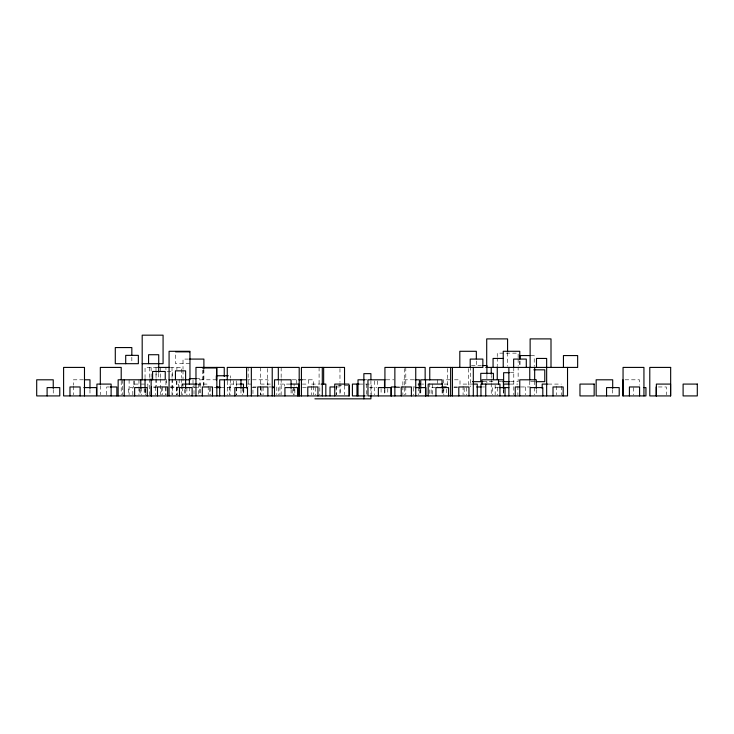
<?xml version="1.0" encoding="UTF-8"?>
<svg xmlns="http://www.w3.org/2000/svg" width="734" height="734" viewBox="0 0 734 734"><rect width="100%" height="100%" fill="white"/><g stroke="black" fill="none" stroke-linecap="round" stroke-linejoin="round"><path stroke-width="0.55" stroke-dasharray="3.67 2.75" d="M530.948 355.568L534.224 355.568L534.224 366.33M188.51 359.082L183.014 359.082L183.014 369.349M189.711 363.688L175.518 363.688L175.518 352.916M471.457 365.55L481.385 365.55M157.131 367.413L145.048 367.413L145.048 377.68M170.297 367.413L181.564 367.413L181.564 377.68M167.141 371.477L172.655 371.477L172.655 377.927M510.396 372.707L513.782 372.707M197.281 378.643L199.538 378.643L199.538 395.92M83.355 379.799L73.428 379.799L73.428 385.176M216.594 379.799L200.364 379.799L200.364 394.846M247.716 379.799L249.918 379.799M252.524 379.799L267.956 379.799L267.956 385.176M292.187 379.799L297.701 379.799M302.261 379.799L313.29 379.799L313.29 385.176M364.642 379.799L366.844 379.799M386.185 379.799L393.91 379.799M413.884 379.799L402.856 379.799L402.856 385.176M450.07 379.799L443.455 379.799L443.455 383.029M454.484 379.799L459.998 379.799L459.998 385.176M625.084 379.799L639.424 379.799L639.424 385.176M482.871 381.671L493.422 381.671M498.358 381.671L501.652 381.671M510.396 381.671L518.14 381.671L518.14 366.844M530.581 381.671L534.948 381.671M184.922 384.084L178.371 384.084L178.371 387.313M196.978 384.084L208.208 384.084M239.972 384.084L229.283 384.084L229.283 394.846M247.615 384.084L250.89 384.084M260.588 384.084L270.415 384.084M290.123 384.084L279.911 384.084L279.911 394.846M302.335 384.084L307.794 384.084M311.638 384.084L320.373 384.084M359.155 384.084L371.165 384.084L371.165 394.846M421.518 384.084L423.702 384.084M444.143 384.084L449.603 384.084M463.081 384.084L471.815 384.084M510.231 384.084L517.874 384.084M548.197 384.084L561.299 384.084M347.934 385.607L336.117 385.607L336.117 394.773M108.953 386.965L106.696 386.965L106.696 394.8M153.672 386.965L155.929 386.965M170.279 386.965L177.215 386.965L177.215 394.8M256.34 386.965L252.955 386.965L252.955 394.8M268.901 386.965L271.158 386.965M335.658 386.965L340.172 386.965L340.172 394.8M395.8 386.965L401.443 386.965M412.893 386.965L415.15 386.965M454.016 386.965L457.401 386.965M482.366 386.965L484.624 386.965M520.883 386.965L530.306 386.965M658.407 386.965L666.307 386.965L666.307 394.8M153.681 387.598L156.847 387.598M170.444 387.598L179.179 387.598M193.895 387.598L200.593 387.598M213.933 387.598L216.044 387.598M220.705 387.598L233.256 387.598M252.221 387.598L256.441 387.598M302.591 387.598L306.812 387.598M369.486 387.598L376.863 387.598M396.213 387.598L400.425 387.598M435.372 387.598L431.161 387.598L431.161 394.883M453.86 387.598L458.08 387.598M498.707 387.598L492.376 387.598L492.376 394.883M364.642 395.92L366.844 395.92M633.286 387.598L633.286 394.883M612.697 389.479L612.697 394.846M561.299 386.231L561.299 394.846M556.39 386.231L556.39 394.846M536.288 389.479L536.288 394.846M534.664 381.093L534.664 394.782M529.755 381.093L529.755 386.8M525.397 386.965L525.397 394.8M520.021 360.954L520.021 366.33M519.764 360.963L519.764 366.339M518.14 357.715L518.14 353.155L497.257 353.155L497.257 356.577M518.14 358.862L518.14 365.697M517.874 386.231L517.874 394.846M513.782 367.413L513.782 394.782M507.579 352.586L507.579 366.275M503.68 389.46L503.68 394.846M503.423 389.479L503.423 394.846M497.257 357.715L497.257 365.697M497.285 387.598L497.285 394.883M495.166 385.157L495.166 394.846M491.239 375.395L491.239 377.68M491.239 378.817L491.239 382.24M491.239 383.377L491.239 394.782M486.899 375.221L486.881 383.029M476.338 360.963L476.338 366.339M470.356 366.624L470.356 386.8M468.531 368.551L468.531 385.662M466.521 387.598L466.521 394.883M464.172 388.084L464.172 394.8M463.081 386.231L463.081 394.846M447.648 368.551L447.648 386.8M446.281 389.203L446.281 394.8M443.813 387.598L443.813 394.883M443.455 389.479L443.455 394.846M442.382 389.46L442.382 394.846M442.07 389.479L442.07 394.846M437.29 379.799L437.29 386.249M432.436 384.084L432.436 394.846M429.757 383.377L429.757 394.782M420.793 389.203L420.793 394.8M420.747 389.479L420.747 394.846M419.398 389.479L419.398 394.846M418.242 384.084L418.242 386.231M418.242 387.313L418.242 394.846M413.26 387.598L413.26 394.883M405.801 367.413L405.801 394.782M404.269 368.551L404.269 394.782M402.856 386.249L402.856 394.846M387.772 388.635L387.772 394.883M384.928 389.084L384.928 394.782M384.506 389.479L384.506 394.846M381.084 388.635L381.084 394.883M377.368 380.882L377.368 386.249M374.56 380.882L374.56 394.846M370.918 380.515L370.918 394.25M366.605 384.084L366.605 395.92M344.53 385.662L344.53 394.782M339.97 368.551L339.97 382.24M339.97 383.377L339.97 394.782M336.521 385.607L336.521 394.773M319.804 387.598L319.804 394.883M319.088 367.413L319.088 386.8M315.253 387.598L315.253 394.883M313.29 386.249L313.29 394.846M311.638 386.231L311.638 394.846M308.73 379.799L308.73 385.176M296.747 379.799L296.747 386.249M294.839 389.203L294.839 394.8M294.105 384.084L294.105 386.231M294.105 387.313L294.105 394.846M293.6 387.313L293.6 394.846M292.187 389.479L292.187 394.846M291.059 389.479L291.059 394.846M284.664 384.084L284.664 386.231M281.159 367.413L281.159 377.68M281.159 378.817L281.159 394.782M278.314 381.093L278.314 394.782M276.801 386.965L276.801 394.8M267.47 368.551L267.47 385.662M263.111 386.965L263.111 394.8M261.827 387.598L261.827 394.883M260.588 386.231L260.588 394.846M260.276 367.413L260.276 394.782M248.147 367.413L248.147 386.8M243.78 388.635L243.78 394.883M243.486 389.46L243.486 394.846M242.752 387.598L242.752 394.883M240.981 389.479L240.981 394.846M236.697 384.084L236.697 386.231M236.697 387.313L236.697 394.846M236.229 380.882L236.229 386.249M236.229 387.323L236.229 394.846M233.375 380.882L233.375 387.323M230.531 375.753L230.531 377.909M230.531 378.983L230.531 387.598M230.091 387.598L230.091 394.883M227.265 381.093L227.265 394.782M210.768 387.598L210.768 394.883M209.74 388.084L209.74 394.8M208.208 386.231L208.208 394.846M203.896 369.349L203.896 385.313M203.373 369.688L203.373 385.662M202.4 370.119L202.4 379.799M198.648 384.084L198.648 394.846M194.005 384.084L194.005 394.846M193.014 379.799L193.014 387.323M189.335 387.313L189.335 394.846M186.886 387.598L186.886 394.883M185.601 389.479L185.601 394.846M184.454 389.46L184.454 394.846M183.014 370.486L183.014 386.46M182.638 384.084L182.638 386.231M182.638 387.313L182.638 394.846M181.564 378.817L181.564 394.782M179.179 379.276L179.179 386.561M176.894 367.413L176.894 369.688M176.894 381.093L176.894 394.782M176.472 380.882L176.472 394.846M172.655 379.001L172.655 387.598M172.536 386.965L172.536 394.8M172.013 367.413L172.013 377.68M172.013 378.817L172.013 394.782M166.517 379.276L166.517 385.515M165.93 367.413L165.93 369.688M165.93 381.093L165.93 394.782M165.838 386.965L165.838 394.8M162.379 386.965L162.379 394.8M161.572 388.084L161.572 394.8M160.691 367.413L160.691 377.68M160.691 378.817L160.691 394.782M158.718 373.358L158.718 377.652M156.113 371.477L156.113 377.927M156.113 379.001L156.113 386.524M156.012 367.413L156.012 377.68M156.012 378.817L156.012 386.8M155.681 386.965L155.681 394.8M151.131 367.413L151.131 377.68M149.314 367.413L149.314 377.68M149.314 378.817L149.314 394.782M147.846 387.313L147.846 384.084L133.652 384.084L133.652 387.313M145.653 389.479L145.653 394.846M145.479 387.598L145.479 394.883M145.048 389.084L145.048 394.782M144.194 388.635L144.194 394.883M141.203 387.598L141.203 394.883M140.772 389.479L140.772 394.846M139.515 388.635L139.515 394.883M138.955 379.799L138.955 386.249M138.955 387.323L138.955 394.846M134.689 380.882L134.689 386.249M133.79 380.882L133.79 387.323M132.817 394.883L132.817 387.598L128.551 387.598L128.551 394.883M131.836 357.238L131.836 362.605M129.111 379.799L129.111 394.846M122.413 379.799L122.413 394.846M121.211 381.093L121.211 394.782M100.329 385.662L100.329 394.782M89.97 389.479L89.97 394.846M73.428 386.249L73.428 394.846M53.243 389.479L53.243 394.846"/><path stroke-width="1.1" d="M175.518 351.843L189.711 351.843M529.856 355.568L520.021 355.568L520.021 358.798M503.23 358.449L493.064 358.449L493.064 367.413M189.611 359.082L203.896 359.082L203.896 368.211M142.185 363.688L163.076 363.688L163.076 335.172L142.194 335.172L142.185 379.799M482.486 365.55L486.899 365.55L486.899 374.147M157.727 367.413L169.481 367.413M485.743 367.413L577.649 367.413L577.649 355.568L563.446 355.568L563.446 367.413M202.4 367.963L216.594 367.963L216.594 379.799M533.857 369.826L544.775 369.826L544.775 381.671L536.04 381.671M509.268 372.707L503.625 372.707L503.625 381.671M228.347 375.753L216.337 375.753L216.337 380.065M196.152 378.643L189.381 378.643L189.381 384.24M84.456 379.799L89.97 379.799L89.97 388.396M169.068 379.799L189.959 379.799L189.959 351.292L169.086 351.292L169.068 395.92M246.606 379.799L219.686 379.799L219.686 395.92M298.802 379.799L302.261 379.799M364.642 379.799L358.018 379.799L358.018 395.92M385.084 379.799L367.963 379.799L367.963 395.92L567.529 395.92L567.529 367.413M414.985 379.799L419.398 379.799L419.398 388.396M472.568 381.671L482.871 381.671M502.753 381.671L509.35 381.671M184.821 384.084L196.831 384.084M240.211 384.084L243.486 384.084L243.486 388.387M290.829 384.084L298.857 384.084L298.857 395.92M321.464 384.084L325.832 384.084L325.832 395.92M358.963 384.084L352.412 384.084L352.412 395.92L364.642 395.92M418.242 384.084L420.426 384.084M472.907 384.084L477.274 384.084L477.274 395.92M509.139 384.084L503.68 384.084L503.68 388.387M547.656 384.084L542.197 384.084L542.197 388.387M110.082 386.965L116.853 386.965L116.853 395.92M216.512 386.965L219.897 386.965M272.286 386.965L274.544 386.965M334.53 386.965L330.016 386.965L330.016 395.92M395.8 386.965L391.286 386.965L391.286 395.92M441.767 386.965L446.281 386.965M476.724 386.965L481.238 386.965M519.755 386.965L515.24 386.965L515.24 395.92M83.841 387.598L96.493 387.598L96.493 395.92L63.601 395.92L63.601 367.413L84.483 367.413L84.483 395.92M216.044 387.598L220.264 387.598M272.369 387.598L274.479 387.598M415.371 387.598L425.922 387.598L425.922 395.92M499.395 387.598L508.891 387.598M643.837 387.598L645.948 387.598L645.948 395.92L622.882 395.92L622.882 379.799M314.904 398.828L370.918 398.828L370.918 395.397M670.573 395.92L670.573 384.084L656.38 384.084L656.38 395.92M656.15 386.965L656.15 395.92M643.938 395.92L643.938 367.413L623.056 367.413L623.056 395.92M639.58 395.92L639.58 386.965L629.423 386.965L629.423 395.92M612.697 388.396L612.697 379.799L596.155 379.799L596.155 395.92L619.212 395.92L619.212 387.598L606.559 387.598L606.559 395.92M563.171 395.92L563.171 386.965L553.014 386.965L553.014 395.92M551.005 367.413L551.005 338.897L530.131 338.897L530.131 367.413M546.656 395.92L546.656 358.449L536.49 358.449L536.49 367.413M542.811 395.92L542.811 387.598L530.159 387.598L530.159 395.92M536.288 388.396L536.288 379.799L519.755 379.799L519.755 395.92M534.664 367.413L534.664 379.955M529.755 367.413L529.755 379.955M526.287 367.413L526.287 359.082L513.635 359.082L513.635 367.413M519.764 358.816L519.764 351.292L503.23 351.292L503.23 367.413M508.873 367.413L508.873 395.92M507.579 351.448L507.579 338.897L486.706 338.897L486.706 367.413M505.029 387.598L505.029 395.92M503.423 388.396L503.423 379.799L481.972 379.799L481.972 384.102M499.946 395.92L499.946 384.084L480.972 384.084L480.972 395.92M498.514 379.799L498.514 384.102M497.257 366.844L497.257 379.386M493.422 379.588L493.422 373.34L480.761 373.34L480.761 381.671M491.239 367.413L491.239 374.257M485.752 384.084L485.752 395.92M476.338 358.816L476.338 351.292L459.805 351.292L459.805 367.413M473.311 367.413L473.311 395.92M470.21 367.413L470.21 359.082L482.862 359.082L482.862 367.413L429.757 367.413L429.757 379.955M468.953 395.92L468.953 386.965L458.796 386.965L458.796 395.92M452.428 367.413L452.428 395.92M450.639 367.413L450.639 395.92M448.593 395.92L448.593 387.598L435.941 387.598L435.941 395.92M442.382 388.387L442.382 384.084L428.188 384.084L428.188 395.92M442.07 384.102L442.07 379.799L420.747 379.799L420.747 388.396M425.527 379.799L425.527 395.92M425.151 379.955L425.151 367.413L384.928 367.413L384.928 387.937M415.747 367.413L415.747 395.92M411.389 395.92L411.389 386.965L401.232 386.965L401.232 395.92M394.864 367.413L394.864 395.92M391.029 395.92L391.029 387.598L378.377 387.598L378.377 395.92M384.506 379.799L384.506 388.396M370.918 379.368L370.918 373.643L363.871 373.643L363.871 398.828M356.972 384.084L356.972 395.92M349.421 385.607L349.421 395.92L96.925 395.92L96.925 384.084L111.118 384.084L111.118 395.92M349.008 395.92L348.944 384.084L334.741 384.084L334.741 395.92M344.53 384.515L344.53 367.413L301.426 367.413L301.426 395.92M323.648 367.413L323.648 384.515M322.299 367.413L322.299 395.92M317.95 395.92L317.95 386.965L307.785 386.965L307.785 395.92M299.197 395.92L299.197 367.413L227.265 367.413L227.265 379.955M297.582 395.92L297.582 387.598L284.93 387.598L284.93 395.92M291.059 388.396L291.059 379.799L274.525 379.799L274.479 395.92M278.314 367.413L278.314 379.955M272.222 367.413L272.222 395.92M267.864 395.92L267.864 386.965L257.707 386.965L257.707 395.92M251.34 367.413L251.34 395.92M247.496 395.92L247.496 387.598L234.843 387.598L234.843 395.92M246.587 367.413L246.587 387.937M240.981 379.799L240.981 388.396M224.439 379.799L224.439 395.92M224.255 376.533L224.255 367.413L195.969 367.413L195.969 395.92M216.842 367.413L216.842 395.92M212.493 395.92L212.493 386.965L202.327 386.965L202.327 395.92M192.125 395.92L192.125 387.598L179.472 387.598L179.472 395.92M185.601 388.396L185.601 370.844L175.444 370.844L175.444 379.799M167.655 395.92L167.655 386.965L157.498 386.965L157.498 395.92M158.718 372.285L158.718 354.724L148.562 354.724L148.562 363.688M152.589 379.799L152.589 371.477L165.242 371.477L165.242 379.799L118.146 379.799L118.146 395.92M151.415 386.965L151.415 395.92M151.131 378.817L151.131 395.92M147.286 395.92L147.286 387.598L134.634 387.598L134.634 395.92M145.048 378.817L145.048 387.937M140.772 379.799L140.772 388.396M131.836 355.091L131.836 347.567L115.293 347.567L115.293 363.688L138.359 363.688L138.359 355.357L125.707 355.357L125.707 363.688M124.23 379.799L124.23 395.92M121.211 379.955L121.211 367.413L100.329 367.413L100.329 384.515M80.125 395.92L80.125 386.965L69.969 386.965L69.969 395.92M53.243 388.396L53.243 379.799L36.7 379.799L36.7 395.92L59.766 395.92L59.766 387.598L47.104 387.598L47.104 395.92M670.665 367.413L649.783 367.413L649.783 395.92L670.665 395.92L670.665 367.413M594.164 384.084L579.97 384.084L579.97 395.92L594.164 395.92L594.164 384.084M697.3 384.084L683.106 384.084L683.106 395.92L697.3 395.92L697.3 384.084"/></g></svg>
